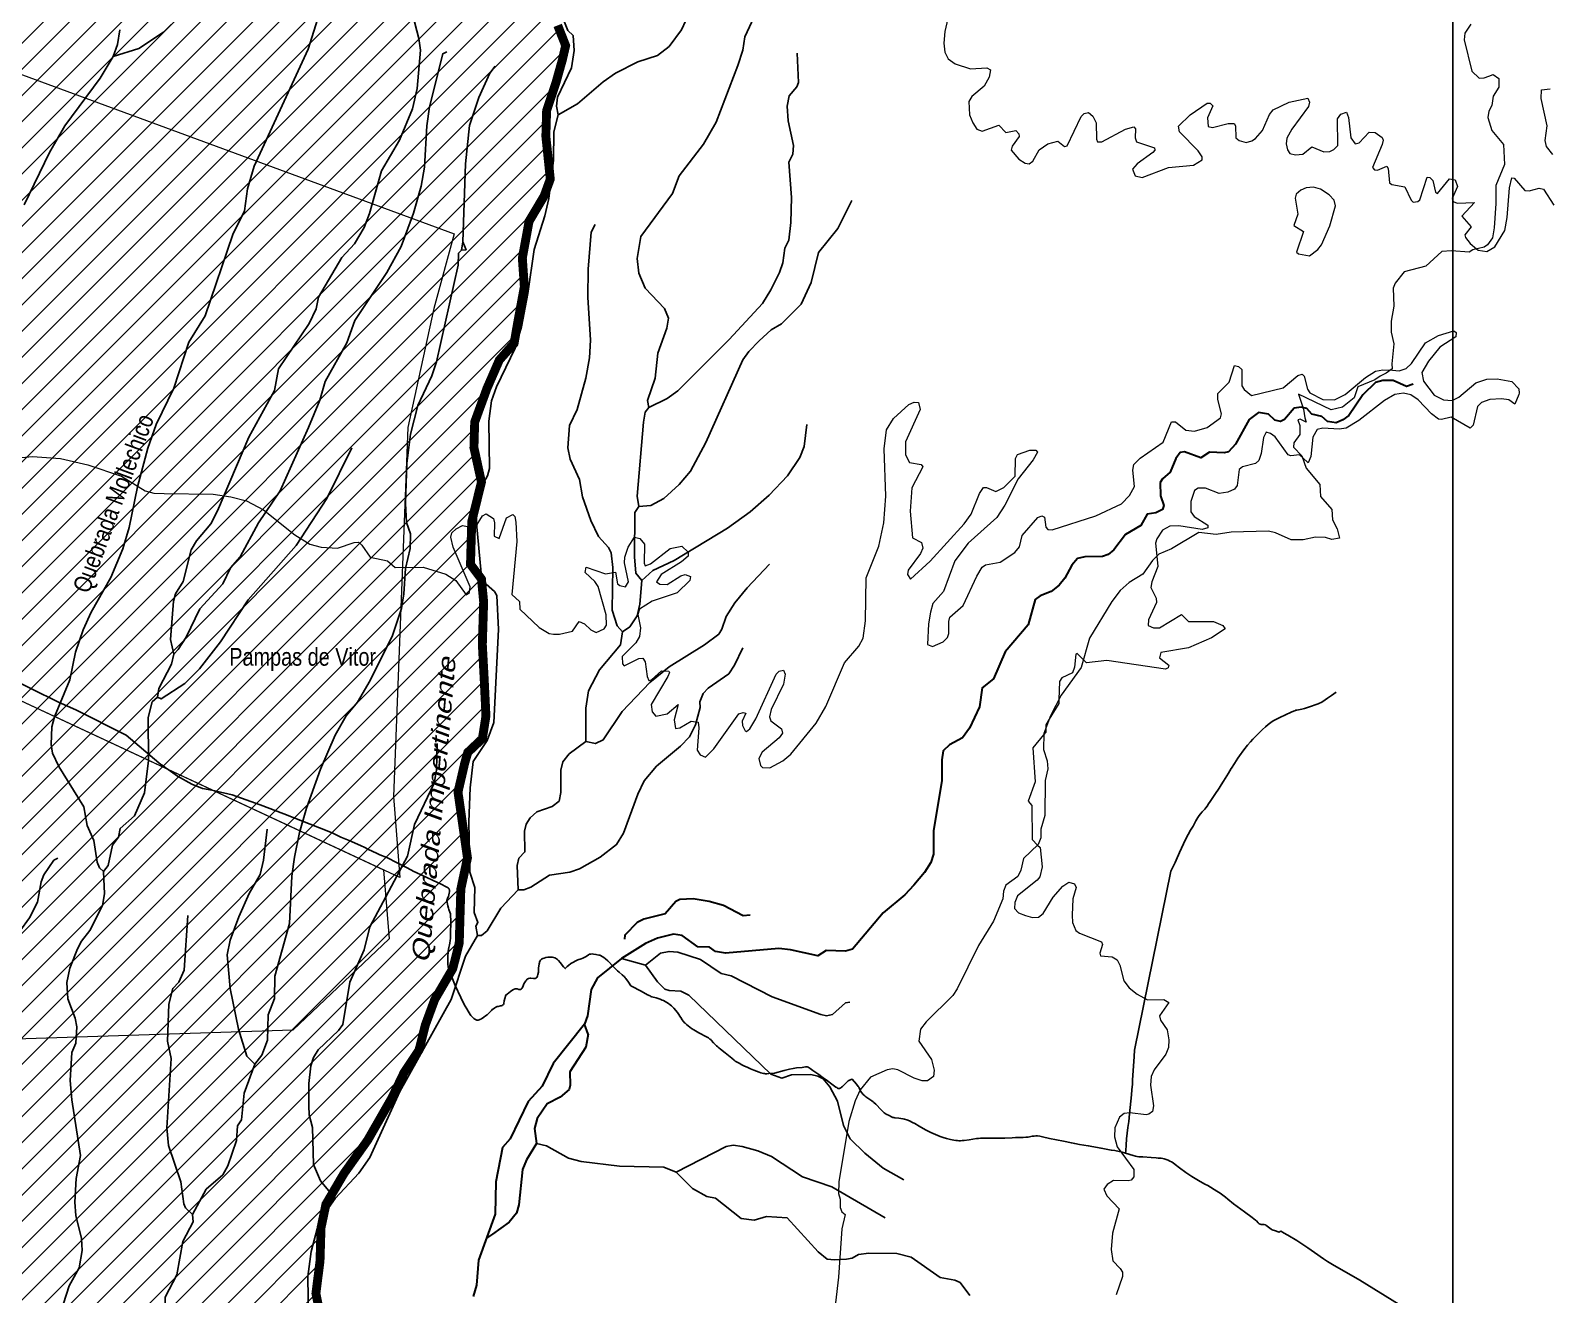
# Model space of a CAD drawing. Header units: feet. Extents: x -72 to 1107026, y -16 to 8357890.
# Drawn here: x 818417 to 844012, y 8171831 to 8193173 of the extents above; entities that cross this region are included whole.
import ezdxf

# ---------------------------------------------------------------- set-up
doc = ezdxf.new("R2010")
doc.units = ezdxf.units.FT
doc.header["$LTSCALE"] = 10
doc.header["$MEASUREMENT"] = 0
doc.layers.get('0').update_dxf_attribs({"linetype": 'CONTINUOUS'})
doc.layers.add('AUTODEMA-inf. cofopri-Rural-PSAD', color=190, linetype='CONTINUOUS')
doc.layers.add('VIA-ASFALTADA', color=1, linetype='CONTINUOUS')
for name, color, linetype, lineweight in [('CURVAS_PERU_500_PSAD-18', 23, 'CONTINUOUS', 5), ('digit-Peritaje_POLÍGONOS2', 7, 'CONTINUOUS', 5), ('Hidrografia-IGN-QUEBRADAS', 151, 'CONTINUOUS', 25), ('Hidrografia-IGN-RIOS', 162, 'CONTINUOUS', 30), ('INEI-DIS-AREQ', 252, 'CONTINUOUS', 9), ('Texto Toponimia IGN', 251, 'CONTINUOUS', 0)]:
    doc.layers.add(name, color=color, linetype=linetype, lineweight=lineweight)
doc.styles.add('ARIAL', font='arial.ttf')
doc.styles.add('SWILL721', font='swissi.ttf')

msp = doc.modelspace()

# ---------------------------------------------------------------- hatches: boundary and pattern name
at = {"layer": 'AUTODEMA-inf. cofopri-Rural-PSAD', "lineweight": 5}
h = msp.add_hatch(dxfattribs=at)
h.set_pattern_fill('ANSI31', color=256, scale=2500)
h.paths.add_polyline_path([(753238, 8156793), (753322, 8156780), (753238, 8156793), (761252, 8177664), (761485, 8177877), (761891, 8178033), (762006, 8178099), (762145, 8178160), (762278, 8178215), (762392, 8178274), (762497, 8178357), (762589, 8178469), (762675, 8178563), (762762, 8178662), (762856, 8178741), (762966, 8178847), (763062, 8178931), (763167, 8179043), (763215, 8179157), (763254, 8179284), (763292, 8179406), (763323, 8179543), (763341, 8179672), (763349, 8179797), (763400, 8179962), (763448, 8180102), (763499, 8180234), (763573, 8180363), (763635, 8180490), (763719, 8180589), (763826, 8180681), (763928, 8180774), (764019, 8180866), (764121, 8180950), (764228, 8181026), (764338, 8181097), (764444, 8181168), (764559, 8181213), (764712, 8181269), (764839, 8181335), (764956, 8181398), (765071, 8181451), (765175, 8181550), (765244, 8181660), (765315, 8181776), (765354, 8181893), (765389, 8182013), (765390, 8182140), (765377, 8182262), (765342, 8182396), (765286, 8182546), (765225, 8182684), (765197, 8182808), (765187, 8182943), (765170, 8183067), (765142, 8183205), (765114, 8183355), (765122, 8183484), (765143, 8183642), (765150, 8183779), (765168, 8183908), (765199, 8184028), (765243, 8184165), (765278, 8184310), (765332, 8184449), (765386, 8184576), (765432, 8184714), (765467, 8184853), (765513, 8184978), (765575, 8185115), (765661, 8185237), (765751, 8185338), (765852, 8185419), (765985, 8185503), (766099, 8185572), (766232, 8185655), (766299, 8185789), (767271, 8186800), (767271, 8186947), (767297, 8187069), (767333, 8187214), (767379, 8187334), (767466, 8187468), (767519, 8187582), (767578, 8187702), (767631, 8187831), (767690, 8187961), (767739, 8188095), (767779, 8188220), (767853, 8188349), (767930, 8188476), (768029, 8188550), (768144, 8188601), (768268, 8188621), (768396, 8188684), (768525, 8188666), (768648, 8188684), (768729, 8188803), (768760, 8188933), (768775, 8189055), (768816, 8189187), (768865, 8189314), (768913, 8189448), (768946, 8189596), (769010, 8189708), (769110, 8189804), (769242, 8189855), (769369, 8189839), (769435, 8190402), (769242, 8190676), (768955, 8190796), (768850, 8191044), (768727, 8191405), (768791, 8192051), (769355, 8193016), (769774, 8193584), (769715, 8193854), (770015, 8194180), (770358, 8194460), (770593, 8194855), (771149, 8195508), (771339, 8195882), (771620, 8196321), (772139, 8196529), (772271, 8196571), (772518, 8196829), (772893, 8197299), (773001, 8197468), (773083, 8197912), (773128, 8198271), (773053, 8198668), (772961, 8199048), (772784, 8199431), (772552, 8199747), (772403, 8199923), (772344, 8200269), (772420, 8200524), (772438, 8201124), (772378, 8201509), (772320, 8201525), (771949, 8202389), (771948, 8203291), (771835, 8204086), (771949, 8205175), (771912, 8205868), (771936, 8206678), (771927, 8207524), (771977, 8207815), (772140, 8208229), (772310, 8208881), (772199, 8209183), (771898, 8209610), (771718, 8210093), (771643, 8210618), (770734, 8212243), (770420, 8212760), (770332, 8213330), (770439, 8213909), (770573, 8214159), (770693, 8214428), (770826, 8214682), (770933, 8214964), (771027, 8215231), (771060, 8215528), (771028, 8215800), (771023, 8215945), (771008, 8216090), (770944, 8216217), (770904, 8216392), (770519, 8217145), (770239, 8217796), (770023, 8218086), (769663, 8218545), (769449, 8218924), (769225, 8219439), (769296, 8219810), (769534, 8220281), (769800, 8220721), (770123, 8220961), (770236, 8221108), (770301, 8221212), (770355, 8221316), (770388, 8221417), (770506, 8221516), (770614, 8221596), (770683, 8221720), (770695, 8221911), (770696, 8222074), (770699, 8222211), (770790, 8222424), (770811, 8222568), (770823, 8222774), (770781, 8222973), (770744, 8223095), (770724, 8223248), (770687, 8223365), (770609, 8223513), (770566, 8223607), (770536, 8223648), (770519, 8223803), (770420, 8224061), (770417, 8224114), (770411, 8224346), (770326, 8224585), (770246, 8224784), (770250, 8224878), (770152, 8225049), (770105, 8225286), (769944, 8225912), (769917, 8226101), (769939, 8226683), (769870, 8226978), (769847, 8227388), (769974, 8227697), (770102, 8227836), (770156, 8227935), (770134, 8228072), (770014, 8228391), (770087, 8228555), (770259, 8228867), (770494, 8228977), (770568, 8228972), (770670, 8228991), (770967, 8229392), (771170, 8229797), (771390, 8230281), (771541, 8230796), (771638, 8231110), (771649, 8231265), (771605, 8231522), (771627, 8231763), (771687, 8231964), (771722, 8232157), (771735, 8232337), (771693, 8232515), (771625, 8232625), (771600, 8233022), (771587, 8233284), (771570, 8233434), (771556, 8233673), (771538, 8233961), (771479, 8234294), (771495, 8234446), (771537, 8234647), (771589, 8234753), (771628, 8234908), (771626, 8235023), (771663, 8235221), (771705, 8235358), (771731, 8235452), (771806, 8235660), (771892, 8235916), (771915, 8235992), (771929, 8236129), (771913, 8236376), (771884, 8236602), (771862, 8236752), (771822, 8236938), (771796, 8237134), (771804, 8237182), (771883, 8237286), (771904, 8237405), (771913, 8237507), (771903, 8237629), (771894, 8237698), (771889, 8237802), (771827, 8237968), (771792, 8238039), (771813, 8238197), (771839, 8238311), (771838, 8238486), (771839, 8238639), (771824, 8238728), (771772, 8238886), (771717, 8239024), (771631, 8239192), (771615, 8239378), (771621, 8239502), (771614, 8239619), (771605, 8239731), (771569, 8239792), (771550, 8239932), (771551, 8240029), (771481, 8240238), (771522, 8240563), (771488, 8241022), (771468, 8241305), (820278, 8241691), (830577, 8202812), (830340, 8202672), (830000, 8202586), (829662, 8202548), (829318, 8202317), (829158, 8201793), (829053, 8201507), (828905, 8201367), (828322, 8201192), (827978, 8200961), (827919, 8200578), (827797, 8199716), (827643, 8199383), (827293, 8198961), (826996, 8198681), (826979, 8198104), (826868, 8197578), (826760, 8197196), (826743, 8196619), (826868, 8195942), (827189, 8195377), (827277, 8195085), (827159, 8194367), (827146, 8193935), (827234, 8193643), (827319, 8193256), (827453, 8192915), (827398, 8192676), (827291, 8192294), (827132, 8191818), (827119, 8191385), (827194, 8190661), (827090, 8190376), (826836, 8189950), (826722, 8189328), (826756, 8188846), (826641, 8188224), (826583, 8187889), (826334, 8187608), (826127, 8187133), (825918, 8186561), (825905, 8186129), (826032, 8185548), (825868, 8184879), (825858, 8184542), (825847, 8184158), (826032, 8183912), (826069, 8183526), (826047, 8182805), (826078, 8182227), (826108, 8181600), (826048, 8181217), (825801, 8180984), (825747, 8180793), (825636, 8180315), (825796, 8179204), (825684, 8178678), (825668, 8178149), (825657, 8177765), (825548, 8177335), (825244, 8176815), (825086, 8176386), (824977, 8175956), (824725, 8175579), (824520, 8175152), (824114, 8174443), (823712, 8173877), (823407, 8173357), (823324, 8172960), (823317, 8172729), (823307, 8172399), (823238, 8171852), (823314, 8171473), (823304, 8171154), (823327, 8170950), (823289, 8170632), (823310, 8170370), (823402, 8170016), (823586, 8169548), (823710, 8169280), (823662, 8168785), (823750, 8168195), (823303, 8168147), (822930, 8167996), (822690, 8167863), (822198, 8167624), (822071, 8167460), (821892, 8167381), (821672, 8167229), (821518, 8167084), (821383, 8166920), (821310, 8166661), (821229, 8166477), (821265, 8166226), (821329, 8166168), (821371, 8165998), (821374, 8165793), (821214, 8165770), (821034, 8165673), (820575, 8165630), (820470, 8165568), (820330, 8165544), (820169, 8165484), (819982, 8165480), (819805, 8165485), (819700, 8165414), (819649, 8165285), (819644, 8165108), (819667, 8164939), (819671, 8164762), (819732, 8164620), (819765, 8164469), (819741, 8164302), (819684, 8164248), (819479, 8164273), (819273, 8164260), (819038, 8164211), (818867, 8164134), (818823, 8164107), (818741, 8164036), (818708, 8164001), (818677, 8163932), (818710, 8163874), (818719, 8163764), (818731, 8163685), (818688, 8163660), (818637, 8163650), (818578, 8163656), (818522, 8163649), (818440, 8163596), (818419, 8163540), (818393, 8163433), (818298, 8163327), (818245, 8163363), (818164, 8163435), (818136, 8163489), (818129, 8163542), (818096, 8163606), (818046, 8163683), (817988, 8163732), (817894, 8163801), (817840, 8163741), (817832, 8163692), (817948, 8163198), (817963, 8163142), (817897, 8163112), (817789, 8163046), (817781, 8162998), (817730, 8162927), (817678, 8162897), (817592, 8162870), (817454, 8162902), (817393, 8162912), (817340, 8162910), (817312, 8162864), (817276, 8162829), (817252, 8162781), (817206, 8162736), (817116, 8162650), (817080, 8162604), (816998, 8162546), (816927, 8162529), (816831, 8162586), (816762, 8162655), (816699, 8162684), (816646, 8162707), (816575, 8162751), (816511, 8162744), (816411, 8162673), (816342, 8162595), (816313, 8162529), (816262, 8162412), (816108, 8162337), (816052, 8162315), (815981, 8162315), (815917, 8162285), (815807, 8162276), (815739, 8162310), (815638, 8162382), (815595, 8162443), (815534, 8162451), (815488, 8162492), (815433, 8162536), (815341, 8162496), (815286, 8162397), (815285, 8162290), (815182, 8162139), (815129, 8162124), (815020, 8162160), (814969, 8162143), (814915, 8162151), (814818, 8162129), (814661, 8162171), (814608, 8162204), (814465, 8162246), (814361, 8162265), (814167, 8162243), (813989, 8162194), (813856, 8162085), (813702, 8161985), (813124, 8161923), (812911, 8161706), (812856, 8161618), (812749, 8161540), (812492, 8161534), (812443, 8161524), (812367, 8161515), (812252, 8161510), (812150, 8161471), (812066, 8161443), (811936, 8161388), (811813, 8161338), (811757, 8161367), (811669, 8161438), (811510, 8161415), (811342, 8161337), (811245, 8161204), (811131, 8161124), (810849, 8161076), (810322, 8160943), (809995, 8160714), (809741, 8160678), (809493, 8160697), (809213, 8160705), (808932, 8160676), (808648, 8160621), (808530, 8160579), (808408, 8160546), (808227, 8160477), (808120, 8160465), (808005, 8160428), (807949, 8160451), (807748, 8160486), (807591, 8160502), (807337, 8160435), (807016, 8160247), (806896, 8160192), (806747, 8160074), (806681, 8160046), (806538, 8159999), (806377, 8159904), (806147, 8159906), (805415, 8159960), (805112, 8159977), (804565, 8160002), (804080, 8160025), (803956, 8160045), (803836, 8160005), (803684, 8159964), (803497, 8159761), (803367, 8159762), (803227, 8159787), (802920, 8159966), (802800, 8159994), (802680, 8160027), (802548, 8160058), (802424, 8160101), (802312, 8160152), (802195, 8160221), (802083, 8160290), (801956, 8160316), (801818, 8160295), (801688, 8160293), (801556, 8160247), (801423, 8160212), (801291, 8160159), (801159, 8160106), (800787, 8160136), (800463, 8160229), (800277, 8160263), (800072, 8160269), (799744, 8160251), (799483, 8160249), (799221, 8160248), (798949, 8160191), (798686, 8160152), (798410, 8160168), (798290, 8160204), (798148, 8160212), (798023, 8160253), (797876, 8160243), (797751, 8160192), (797611, 8160213), (797496, 8160274), (797323, 8160236), (797183, 8160081), (797053, 8159952), (796859, 8159878), (796714, 8159805), (796661, 8159693), (796625, 8159558), (796551, 8159432), (796413, 8159345), (796273, 8159351), (796136, 8159369), (796011, 8159432), (795892, 8159481), (795767, 8159545), (795647, 8159580), (795531, 8159639), (795391, 8159662), (795256, 8159634), (795083, 8159561), (794973, 8159508), (794881, 8159383), (794743, 8159228), (794634, 8159150), (794486, 8159150), (794377, 8159214), (794229, 8159227), (794087, 8159186), (793965, 8159158), (793830, 8159143), (793685, 8159172), (793580, 8159268), (793535, 8159388), (793533, 8159520), (793530, 8159657), (793548, 8159797), (793528, 8160067), (793457, 8160189), (793366, 8160285), (793249, 8160375), (793130, 8160431), (792862, 8160424), (792730, 8160378), (792470, 8160226), (792221, 8160229), (792150, 8160361), (792025, 8160394), (791895, 8160369), (791742, 8160344), (791615, 8160278), (791345, 8160296), (791121, 8160303), (791002, 8160353), (790927, 8160356), (790776, 8160295), (790573, 8160086), (790487, 8160014), (790335, 8159935), (790156, 8159875), (789933, 8159891), (789628, 8159994), (789403, 8160091), (789337, 8160215), (789139, 8160376), (788987, 8160391), (788855, 8160613), (788850, 8160750), (788898, 8160900), (788728, 8161037), (788593, 8161048), (788476, 8161094), (788331, 8161107), (788207, 8161079), (788072, 8161089), (787996, 8161188), (787900, 8161371), (787828, 8161534), (787714, 8161613), (787483, 8161754), (787368, 8161805), (787254, 8161881), (787122, 8161935), (787007, 8162011), (786888, 8162072), (786771, 8162121), (786667, 8162202), (786552, 8162248), (786425, 8162271), (786298, 8162223), (786203, 8162137), (786107, 8162061), (786051, 8162173), (786043, 8162338), (786150, 8162401), (786275, 8162485), (786339, 8162597), (786237, 8162665), (786110, 8162638), (785990, 8162577), (785868, 8162597), (785746, 8162615), (785622, 8162654), (785500, 8162672), (785362, 8162654), (785199, 8162603), (785082, 8162565), (784960, 8162540), (784835, 8162500), (784720, 8162436), (784596, 8162358), (784484, 8162277), (784379, 8162190), (784275, 8162114), (784160, 8162036), (784043, 8161954), (783938, 8161886), (783826, 8161812), (783699, 8161747), (783582, 8161693), (783449, 8161676), (783342, 8161607), (783271, 8161452), (783225, 8161328), (783179, 8161206), (783138, 8161082), (783097, 8160957), (783061, 8160830), (782974, 8160718), (782855, 8160675), (782725, 8160670), (782582, 8160648), (782463, 8160615), (782353, 8160549), (782259, 8160460), (782078, 8160260), (782029, 8160143), (781968, 8160031), (781907, 8159917), (781846, 8159810), (781751, 8159699), (781639, 8159610), (781573, 8159503), (781506, 8159396), (781422, 8159300), (781295, 8159285), (781170, 8159283), (781058, 8159227), (781035, 8159095), (780966, 8158947), (780910, 8158818), (780843, 8158678), (780719, 8158676), (780643, 8158773), (780548, 8158676), (780492, 8158534), (780489, 8158409), (780563, 8158292), (780456, 8158221), (780372, 8158130), (780275, 8158051), (780148, 8158062), (780033, 8158141), (779893, 8158142), (779769, 8158106), (779649, 8158042), (779555, 8157953), (779448, 8157872), (779391, 8157763), (779345, 8157649), (779294, 8157529), (779236, 8157415), (779123, 8157309), (778981, 8157250), (778859, 8157212), (778734, 8157164), (778607, 8157144), (778479, 8157144), (778332, 8157180), (778375, 8156898), (778164, 8156936), (778158, 8156802), (778130, 8156675), (778140, 8156545), (778112, 8156426), (778050, 8156319), (778063, 8156169), (777986, 8156065), (777961, 8155941), (777902, 8155786), (777843, 8155676), (777795, 8155562), (777705, 8155466), (777593, 8155359), (777509, 8155263), (777417, 8155159), (777305, 8155070), (777239, 8154938), (777216, 8154806), (777159, 8154686), (777093, 8154552), (777034, 8154440), (776983, 8154298), (776922, 8154161), (776873, 8154016), (776779, 8153937), (776659, 8153838), (776605, 8153711), (776592, 8153572), (776612, 8153434), (776630, 8153310), (776609, 8153183), (776586, 8153051), (776545, 8152921), (776515, 8152794), (776494, 8152637), (776486, 8152507), (776478, 8152344), (776437, 8152225), (776573, 8151681), (776106, 8151111), (775463, 8150015), (775273, 8149577), (775253, 8149427), (774951, 8149779), (774716, 8150004), (774511, 8150120), (774293, 8150189), (774009, 8150343), (773986, 8150653), (773898, 8150715), (773679, 8150366), (773524, 8150449), (773583, 8150865), (773302, 8151090), (773079, 8151190), (772903, 8151351), (772690, 8151485), (772613, 8151651), (772759, 8151759), (772737, 8151864), (772352, 8152136), (772085, 8152058), (771824, 8152119), (771653, 8152170), (771611, 8152333), (771212, 8152458), (770986, 8152496), (770745, 8152533), (770505, 8152618), (770212, 8152721), (769864, 8152789), (769676, 8152849), (769529, 8152895), (769298, 8152965), (769056, 8153020), (768826, 8153067), (768593, 8153122), (768350, 8153228), (768122, 8153296), (767859, 8153352), (767629, 8153412), (767406, 8153493), (767171, 8153558), (766938, 8153643), (766714, 8153723), (766443, 8153849), (766241, 8153940), (766040, 8153990), (765798, 8154065), (765568, 8154146), (765335, 8154198), (765105, 8154273), (764987, 8154344), (764570, 8154454), (764357, 8154514), (764080, 8154590), (763867, 8154638), (763662, 8154698), (763479, 8154729), (763070, 8154817), (762778, 8154929), (762461, 8154975), (762334, 8155019), (762093, 8155094), (761838, 8155171), (761596, 8155180), (761345, 8155237), (761116, 8155269), (760846, 8155361), (760587, 8155419), (760351, 8155487), (760119, 8155512), (759916, 8155493), (759629, 8155574), (759372, 8155594), (759166, 8155611), (758956, 8155664), (758687, 8155803), (758456, 8155889), (758210, 8155960), (757946, 8156005), (757689, 8156063), (757532, 8156107), (757276, 8156170), (757050, 8156236), (756864, 8156260), (756611, 8156328), (756385, 8156381), (756113, 8156398), (755975, 8156433), (755622, 8156463), (755391, 8156486), (755152, 8156526), (754896, 8156606), (754586, 8156660), (754380, 8156712), (754159, 8156752), (753964, 8156794), (753322, 8156780)])

# ---------------------------------------------------------------- linework, layer by layer
at = {"color": 1}
msp.add_lwpolyline([(842429, 8122447), (719447, 8122447), (719447, 8280092), (842429, 8280092)], close=True, dxfattribs=at)
msp.add_lwpolyline([(842429, 8122447), (719447, 8122447), (719447, 8280092), (842429, 8280092)], close=True, dxfattribs=at)
at = {"layer": 'AUTODEMA-inf. cofopri-Rural-PSAD', "linetype": 'Continuous', "const_width": 150}
msp.add_lwpolyline([(827319, 8193256), (827453, 8192915), (827398, 8192676), (827291, 8192294), (827132, 8191818), (827119, 8191385), (827194, 8190661), (827090, 8190376), (826836, 8189950), (826722, 8189328), (826756, 8188846), (826641, 8188224), (826583, 8187889), (826334, 8187608), (826127, 8187133), (825918, 8186561), (825905, 8186129), (826032, 8185548), (825868, 8184879), (825858, 8184542), (825847, 8184158), (826032, 8183912), (826069, 8183526), (826047, 8182805), (826078, 8182227), (826108, 8181600), (826048, 8181217), (825801, 8180984), (825747, 8180793), (825636, 8180315), (825796, 8179204), (825684, 8178678), (825668, 8178149), (825657, 8177765), (825548, 8177335), (825244, 8176815), (825086, 8176386), (824977, 8175956), (824725, 8175579), (824520, 8175152), (824114, 8174443), (823712, 8173877), (823407, 8173357), (823324, 8172960), (823317, 8172729), (823307, 8172399), (823238, 8171852), (823314, 8171473)], dxfattribs=at)
at = {"layer": 'CURVAS_PERU_500_PSAD-18'}
for points in [[(833903, 8193373), (833852, 8193154), (833838, 8192955), (833855, 8192806), (833907, 8192693), (834029, 8192608), (834289, 8192521), (834562, 8192539), (834623, 8192507), (834601, 8192385), (834520, 8192231), (834307, 8192058), (834259, 8191972), (834271, 8191749), (834324, 8191609), (834393, 8191505), (834483, 8191473), (834763, 8191574), (834883, 8191451), (835052, 8191481), (835103, 8191428), (835107, 8191380), (834989, 8191219), (834971, 8191149), (835100, 8190999), (835207, 8190933), (835279, 8190917), (835336, 8190963), (835447, 8191157), (835592, 8191255), (835759, 8191303), (835876, 8191212), (835919, 8191223), (836153, 8191719), (836207, 8191770), (836278, 8191788), (836351, 8191722), (836408, 8191611), (836412, 8191337), (836432, 8191293), (836503, 8191292), (836901, 8191502), (837044, 8191545), (837072, 8191511), (837066, 8191361), (837086, 8191291), (837393, 8191192), (837397, 8191148), (837366, 8191109), (837102, 8190919), (837020, 8190827), (837068, 8190717), (837187, 8190687), (837630, 8190855), (838052, 8190896), (838198, 8190988), (838197, 8191035), (838128, 8191139), (837814, 8191461), (837800, 8191556), (837992, 8191747), (838282, 8191943), (838331, 8191946), (838379, 8191899), (838288, 8191694), (838301, 8191547), (838371, 8191530), (838636, 8191601), (838735, 8191601), (838758, 8191559), (838763, 8191360), (838819, 8191312), (838940, 8191282), (839036, 8191306), (839096, 8191349), (839213, 8191480), (839334, 8191753), (839397, 8191830), (839665, 8191961), (839982, 8192027), (840010, 8191960), (839994, 8191888), (839713, 8191506), (839627, 8191354), (839615, 8191255), (839636, 8191157), (839678, 8191096), (839773, 8191069), (839897, 8191082), (840047, 8191208), (840252, 8191120), (840350, 8191127), (840417, 8191162), (840486, 8191231), (840481, 8191679), (840540, 8191757), (840631, 8191794), (840669, 8191704), (840708, 8191357), (840779, 8191256), (840845, 8191274), (841017, 8191452), (841115, 8191449), (841238, 8191364), (841253, 8191318), (841236, 8191245), (841072, 8190856), (841105, 8190820), (841154, 8190814), (841313, 8190882), (841339, 8190842), (841357, 8190596), (841399, 8190570), (841618, 8190531), (841725, 8190307), (841761, 8190274), (841835, 8190284), (841873, 8190314), (841993, 8190695), (842038, 8190689), (842090, 8190636), (842135, 8190442), (842169, 8190416), (842373, 8190667), (842465, 8190648), (842509, 8190534), (842416, 8190332), (842432, 8190286), (842499, 8190257), (842796, 8190266), (842578, 8190037), (842740, 8189854), (842632, 8189722), (842644, 8189675), (842719, 8189576), (842830, 8189484)], [(844115, 8191079), (844007, 8191214), (843987, 8191311), (844018, 8191558), (843920, 8192023), (843924, 8192170), (844069, 8192185)], [(842830, 8189484), (842854, 8189464), (843002, 8189442), (843135, 8189516), (843303, 8189792), (843345, 8190013), (843383, 8190512), (843425, 8190681), (843465, 8190677), (843644, 8190470), (843717, 8190464), (843886, 8190509), (843957, 8190490), (844132, 8190220)], [(841407, 8187434), (841522, 8187428), (841641, 8187462), (841730, 8187549), (841968, 8187899), (842184, 8188022), (842447, 8188102), (842482, 8188072), (842476, 8188001), (842208, 8187822), (842018, 8187589), (841907, 8187395), (841933, 8187250), (842115, 8187014), (842270, 8186934), (842418, 8186924), (842529, 8186980), (842814, 8187223), (843004, 8187282), (843179, 8187288), (843424, 8187246), (843542, 8187121), (843549, 8187047), (843540, 8187027)], [(820679, 8185352), (821506, 8185345), (821802, 8185300), (822068, 8185230), (822355, 8185080), (822881, 8184657), (823136, 8184500), (823328, 8184447), (823602, 8184431), (823884, 8184529), (823958, 8184531), (824015, 8184484), (824154, 8184279), (824445, 8184219), (824577, 8184105), (825050, 8184110), (825431, 8183993), (825599, 8183886), (825776, 8183645), (825829, 8183685), (825841, 8183782), (825557, 8184448), (825513, 8184617), (825533, 8184688), (825604, 8184758), (825713, 8184816), (825883, 8184779), (825931, 8184789), (826047, 8184980), (826110, 8185011), (826233, 8184930), (826251, 8184858), (826244, 8184634), (826329, 8184594), (826456, 8184942), (826563, 8184999), (826595, 8184967), (826615, 8184869), (826631, 8184545), (826547, 8183650), (826672, 8183534), (826677, 8183402), (827005, 8183094), (827176, 8182992), (827250, 8182978), (827349, 8182980), (827568, 8183033), (827683, 8183192), (827771, 8183157), (827879, 8183053), (827966, 8183009), (828101, 8183070), (828143, 8183131), (828135, 8183305), (828001, 8183786), (827946, 8183869), (827782, 8184021), (827802, 8184114), (828128, 8183996), (828294, 8184026), (828330, 8183832), (828369, 8183801), (828464, 8183782), (828515, 8183866), (828447, 8184182), (828450, 8184282), (828507, 8184447), (828613, 8184615), (828708, 8184597), (828786, 8184501), (828776, 8184178), (828793, 8184133), (828884, 8184168), (829218, 8184429), (829412, 8184464), (829521, 8184366), (829522, 8184296), (829408, 8184199), (829068, 8183989), (828989, 8183865), (829045, 8183824), (829169, 8183817), (829398, 8183965), (829469, 8183988), (829562, 8183956), (829552, 8183885), (829338, 8183678), (828912, 8183536), (828702, 8183404), (828674, 8183310), (828718, 8183089), (828698, 8182942), (828636, 8182834), (828408, 8182605), (828411, 8182482), (828443, 8182447), (828686, 8182570), (828758, 8182578), (828795, 8182515), (828828, 8182267), (828859, 8182200), (828905, 8182210), (829073, 8182359), (829195, 8182354), (829208, 8182334), (829179, 8182264), (828899, 8181792), (828912, 8181670), (828974, 8181595), (829166, 8181634), (829354, 8181793), (829284, 8181533), (829309, 8181387), (829379, 8181402), (829573, 8181514), (829692, 8181495), (829703, 8181397), (829671, 8181024), (829724, 8180942), (829815, 8180906), (829955, 8181046), (830379, 8181633), (830449, 8181659), (830493, 8181647), (830432, 8181510), (830439, 8181436), (830481, 8181346), (830503, 8181337), (830562, 8181382), (830665, 8181552), (831007, 8182303), (831058, 8182356), (831131, 8182371), (831157, 8182307), (831129, 8182135), (830924, 8181707), (830892, 8181587), (830918, 8181519), (831096, 8181383), (831114, 8181312), (831055, 8181233), (830771, 8180988), (830712, 8180881), (830742, 8180761), (830778, 8180728), (830902, 8180725), (831120, 8180844), (831254, 8180957), (831682, 8181477), (831843, 8181760), (832159, 8182494), (832400, 8182780), (832473, 8182910), (832517, 8183206), (832523, 8183934), (832737, 8184468), (832825, 8184858), (832857, 8185307), (832832, 8186106), (832870, 8186429), (832985, 8186620), (833244, 8186855), (833336, 8186894), (833408, 8186889), (833439, 8186771), (833188, 8186229), (833190, 8186006), (833259, 8185877), (833455, 8185844), (833480, 8185805), (833298, 8185452), (833270, 8185054), (833310, 8184606), (833461, 8184527), (833483, 8184433), (833441, 8184343), (833232, 8184063), (833223, 8183990), (833276, 8183911), (833607, 8184214), (834178, 8184844), (834298, 8185004), (834436, 8185352), (834506, 8185455), (834554, 8185457), (834714, 8185390), (834848, 8185456), (835041, 8185649), (835047, 8185945), (835079, 8186011), (835290, 8186084), (835389, 8186088), (835416, 8186055), (835343, 8185925), (835090, 8185605), (834868, 8185157), (834733, 8184947), (834249, 8184514), (834021, 8184218), (833833, 8183703), (833653, 8183497), (833612, 8183353), (833576, 8183156), (833560, 8182807), (833646, 8182772), (833827, 8182853), (833897, 8182923), (833922, 8182993), (833919, 8183193), (833938, 8183265), (834161, 8183462), (834391, 8183961), (834483, 8184109), (834542, 8184153), (834787, 8184194), (835037, 8184358), (835114, 8184455), (835159, 8184648), (835422, 8184949), (835489, 8184976), (835533, 8184956), (835559, 8184784), (835593, 8184749), (835666, 8184742), (836404, 8184979), (836834, 8185179), (836973, 8185321), (837055, 8185475), (837025, 8185747), (837046, 8185843), (837151, 8185949), (837540, 8186219), (837682, 8186563), (837749, 8186567), (837921, 8186424), (838069, 8186406), (838283, 8186469), (838505, 8186630), (838525, 8186700), (838460, 8186941), (838459, 8187040), (838650, 8187234), (838741, 8187515), (838813, 8187499), (838865, 8187447), (838865, 8187174), (838905, 8187111), (839030, 8187008), (839563, 8187141), (839814, 8187345), (839883, 8187369), (839917, 8187335), (839975, 8187118), (840015, 8187055), (840236, 8186941), (840433, 8186933), (840608, 8187028), (840954, 8187315), (841125, 8187419), (841247, 8187441), (841407, 8187434)], [(812651, 8187100), (812826, 8186989), (813261, 8186883), (813782, 8186458), (814148, 8186384), (814447, 8186364), (815597, 8186376), (815996, 8186355), (816231, 8186275), (816692, 8185976), (817056, 8185894), (817481, 8185892), (818452, 8185980), (818925, 8185946), (819387, 8185840), (819956, 8185649), (820357, 8185399), (820502, 8185359), (820679, 8185352)], [(843540, 8187027), (843472, 8186865), (843375, 8186936), (843252, 8186953), (843053, 8186940), (842911, 8186893), (842842, 8186823), (842769, 8186507), (842719, 8186455), (842402, 8186645), (842234, 8186602), (842185, 8186610), (842067, 8186702), (841843, 8186937), (841720, 8187022), (841598, 8187047), (841451, 8187025), (841277, 8186927), (840843, 8186588), (840629, 8186460), (840507, 8186439), (840232, 8186458), (840137, 8186433), (840066, 8186305), (840033, 8185982), (839986, 8185874), (839894, 8185958)], [(839894, 8185958), (839842, 8186005), (839693, 8185988), (839647, 8186006), (839430, 8186310), (839349, 8186369), (839278, 8186388), (839233, 8186302), (839192, 8186030), (839151, 8185913), (839096, 8185863), (838879, 8185805), (838820, 8185760), (838788, 8185489), (838745, 8185429), (838633, 8185375), (838486, 8185352), (838256, 8185445), (838131, 8185444), (838068, 8185408), (838004, 8185220), (838005, 8185046), (838062, 8184966), (838294, 8184819), (838290, 8184775), (838198, 8184747), (837803, 8184808), (837653, 8184805), (837525, 8184733), (837429, 8184588), (837409, 8184516), (837432, 8184299)], [(837432, 8184299), (837451, 8184120), (837348, 8183866), (837331, 8183768), (837419, 8183589), (837428, 8183516), (837292, 8183222), (837287, 8183127), (837377, 8183087), (837476, 8183089), (837846, 8183314), (837965, 8183194), (838387, 8183195), (838548, 8183128), (838584, 8183071), (838355, 8182919), (837966, 8182750), (837500, 8182670), (837477, 8182579), (837636, 8182459), (837621, 8182414), (837578, 8182391), (836588, 8182535), (836242, 8182497), (836193, 8182548)], [(836193, 8182548), (836087, 8182655), (836067, 8182645), (836043, 8182422), (836011, 8182328), (835831, 8182243), (835788, 8182184), (835778, 8181878)], [(835778, 8181878), (835776, 8181811), (835615, 8181545)], [(835558, 8181397), (835560, 8181326), (835521, 8181280)], [(835615, 8181545), (835557, 8181449), (835558, 8181397)], [(835521, 8181280), (835337, 8181059), (835377, 8180486), (835258, 8180161), (835322, 8180091), (835327, 8179517), (835420, 8179419)], [(835420, 8179419), (835460, 8179377), (835499, 8179055), (835457, 8178886), (835410, 8178828), (835078, 8178566), (835034, 8178450), (835031, 8178350), (835099, 8178279), (835215, 8178232), (835335, 8178198), (835433, 8178202), (835511, 8178263), (835680, 8178540), (835845, 8178728), (835948, 8178795), (836042, 8178768), (836073, 8178704), (836015, 8178513), (836001, 8178239), (836009, 8178114), (836066, 8177977), (836126, 8177933), (836496, 8177785), (836513, 8177740), (836470, 8177596), (836480, 8177550), (836677, 8177533), (836761, 8177482), (836808, 8177395), (836873, 8177129), (836966, 8177012), (837101, 8176901), (837277, 8176807), (837551, 8176812), (837632, 8176761), (837479, 8176538), (837494, 8176467), (837607, 8176304), (837633, 8176131), (837626, 8176006), (837583, 8175890), (837389, 8175629), (837336, 8175516), (837325, 8175367), (837375, 8175021), (837356, 8174925), (837298, 8174878), (837249, 8174869), (836976, 8174900), (836878, 8174887), (836799, 8174828), (836721, 8174645), (836715, 8174496), (836763, 8174328), (837042, 8173945), (837042, 8173823), (836996, 8173765), (836947, 8173755), (836698, 8173756), (836592, 8173692), (836536, 8173611), (836586, 8173500), (836795, 8173280), (836686, 8172869), (836659, 8172596), (836691, 8172400), (836813, 8172275), (836852, 8172212), (836853, 8172138), (836747, 8171831)]]:
    msp.add_lwpolyline(points, dxfattribs=at)
msp.add_lwpolyline([(840011, 8189368), (840152, 8189472), (840211, 8189552), (840352, 8189872), (840449, 8190208), (840424, 8190304), (840340, 8190395), (840195, 8190493), (840076, 8190528), (839952, 8190516), (839860, 8190476), (839786, 8190410), (839767, 8190338), (839809, 8190067), (839747, 8189879), (839909, 8189779), (839787, 8189430), (839823, 8189398)], close=True, dxfattribs=at)
at = {"layer": 'digit-Peritaje_POLÍGONOS2'}
for points in [[(812152, 8193779), (818283, 8192424), (825572, 8189735), (825231, 8188476), (824788, 8186468), (824550, 8180240), (824654, 8178873), (805340, 8187874), (805626, 8188217), (806174, 8188593), (806452, 8189034), (807533, 8190295), (807544, 8191139), (810002, 8192622)], [(814807, 8183462), (824376, 8179003), (824473, 8177836), (822850, 8176298), (817821, 8176134), (817466, 8171884), (815720, 8172084), (810143, 8174871), (814020, 8183631), (814194, 8183359)]]:
    msp.add_lwpolyline(points, close=True, dxfattribs=at)
at = {"layer": 'Hidrografia-IGN-QUEBRADAS'}
for p, q in [((825716, 8189604), (825696, 8189462)), ((828398, 8177505), (828799, 8177394))]:
    msp.add_line(p, q, dxfattribs=at)
for points in [[(827384, 8195393), (827398, 8194618), (827294, 8194207), (827272, 8193884), (827323, 8193639), (827434, 8193308), (827490, 8193168), (827579, 8193083), (827599, 8192834), (827553, 8192539), (827318, 8192042), (827299, 8191894), (827327, 8191748)], [(830655, 8195148), (830269, 8194724), (829893, 8193962), (829553, 8193499), (829411, 8193180), (829201, 8192901), (829003, 8192750), (828671, 8192641), (828292, 8192450), (828088, 8192305), (827651, 8191931), (827327, 8191748)], [(823266, 8193356), (823105, 8192856), (822197, 8190880), (822082, 8190498), (822035, 8190127), (821835, 8189724), (821371, 8188351), (821092, 8187909), (820842, 8187134), (820540, 8186519), (820400, 8186118), (820225, 8185466), (820088, 8184780), (819978, 8184422), (819777, 8183937), (819445, 8183349), (819309, 8183054), (819180, 8182676), (819084, 8182211), (818827, 8181587), (818782, 8181418), (818767, 8181119), (818789, 8180971), (818900, 8180747), (819320, 8180067), (819374, 8179748), (819491, 8179500), (819545, 8179130), (819584, 8179038), (819652, 8178972)], [(824868, 8193445), (824977, 8193034), (825004, 8192837), (824949, 8192190), (824869, 8191849), (824649, 8191319), (824344, 8190804), (824142, 8190082), (824055, 8189847), (823890, 8189568), (823674, 8189338), (823284, 8188668), (823243, 8188474), (823122, 8188227), (822607, 8187460), (822539, 8187093), (822104, 8186307), (821576, 8185064), (821463, 8184841), (821221, 8184555), (821135, 8184403), (820996, 8183872), (820866, 8183659), (820832, 8183539), (820786, 8182890), (820839, 8182645)], [(830710, 8193558), (830476, 8193061), (830446, 8192839), (830362, 8192577), (829993, 8191621), (829781, 8191253), (829369, 8190718), (829254, 8190416), (828724, 8189690), (828660, 8189322), (828691, 8189076), (828798, 8188823), (829123, 8188477), (829187, 8188317), (829162, 8188145), (829009, 8187722), (828964, 8187300), (828834, 8186922), (828859, 8186807)], [(819928, 8193179), (819888, 8192933), (819813, 8192730), (820251, 8192867), (820667, 8193144), (820797, 8193269)], [(819813, 8192730), (819599, 8192364), (819001, 8191563), (818739, 8191108), (818316, 8190230)], [(825445, 8192811), (825380, 8192778), (825157, 8191881), (825110, 8191559), (825070, 8190861), (825016, 8190541), (824884, 8190084), (824674, 8189522), (824436, 8189083), (823894, 8188273), (823759, 8187897), (823393, 8187243), (823303, 8186931), (823114, 8186468), (822632, 8185397), (822266, 8184860), (821959, 8184287), (821794, 8184100), (821667, 8183829), (821276, 8183410), (821046, 8182932), (820915, 8182719), (820839, 8182645)], [(826266, 8192567), (826171, 8192451), (825988, 8192040), (825833, 8191566), (825763, 8190920), (825716, 8189604)], [(831360, 8192789), (831381, 8192290), (831353, 8192221), (831228, 8192066), (831194, 8191895), (831211, 8191646), (831298, 8191231), (831286, 8191082), (831219, 8190950), (831266, 8190352), (831252, 8189927), (831218, 8189629), (831150, 8189497), (831121, 8189249), (831061, 8189085), (830919, 8188793), (830773, 8188560), (830215, 8187953), (829347, 8187088), (829164, 8186958), (828859, 8186807)], [(827327, 8191748), (827256, 8191457), (827246, 8190982), (827167, 8190337), (827104, 8190044), (826920, 8189473), (826817, 8188730), (826709, 8188166), (826602, 8187807), (826284, 8187155), (826200, 8186920), (826158, 8186573), (826166, 8185774), (826136, 8185653), (825974, 8185372), (825946, 8185251), (825948, 8184853), (826026, 8184008), (826068, 8183864), (826254, 8183698), (826294, 8183635), (826320, 8183061), (826239, 8181489), (826130, 8181184), (825893, 8180833), (825839, 8180387), (825820, 8179812), (825834, 8178962), (825923, 8178704), (825910, 8178280), (825971, 8178116), (825938, 8178051), (825965, 8177892)], [(832285, 8190299), (832050, 8189829), (831720, 8189423), (831596, 8188915), (831429, 8188553), (831096, 8188216), (830924, 8188115), (830718, 8187933), (830546, 8187752), (830446, 8187609), (829821, 8186218), (829563, 8185732), (829369, 8185504), (829111, 8185268), (828890, 8185153), (828690, 8185135)], [(827949, 8189898), (827882, 8189766), (827835, 8189142), (827828, 8188668), (827871, 8187944), (827856, 8187644), (827793, 8187300), (827648, 8186770), (827517, 8186501), (827489, 8186128), (827528, 8185933), (827686, 8185593), (827736, 8185298), (827879, 8184898), (828009, 8184628), (828178, 8184446), (828219, 8184355), (828252, 8184108), (828240, 8183384), (828320, 8183122), (828415, 8183021)], [(825716, 8189604), (825772, 8189470), (825696, 8189462)], [(825696, 8189462), (825646, 8189409), (825639, 8189210), (825273, 8187576), (825193, 8187339), (824959, 8186842), (824835, 8186358), (824775, 8185862), (824748, 8185187), (824769, 8184863), (824832, 8184675), (824831, 8184425), (824751, 8184086), (824724, 8183662), (824681, 8183416), (824533, 8182958), (824151, 8182199), (823941, 8181830), (823746, 8181602), (823563, 8181274), (823317, 8180700), (823080, 8180042), (822962, 8179633), (822875, 8179217), (822833, 8178895), (822794, 8178097), (822544, 8177207), (822539, 8176833), (822433, 8176554), (822421, 8176130), (822327, 8175873), (822206, 8175722)], [(828859, 8186807), (828797, 8186728), (828769, 8186556), (828663, 8185310), (828690, 8185135)], [(831523, 8186521), (831481, 8186148), (831406, 8185964), (831197, 8185653), (830889, 8185325), (830568, 8185047), (830184, 8184767), (829286, 8184224), (828923, 8184056), (828738, 8183884)], [(823842, 8186125), (823422, 8185273), (822904, 8184477), (822094, 8183560), (821628, 8182849), (821274, 8182396), (821028, 8182148), (820627, 8181887), (820566, 8181919)], [(828690, 8185135), (828623, 8185032), (828613, 8184283), (828635, 8184009), (828738, 8183884)], [(830892, 8184163), (830515, 8183762), (830311, 8183509), (830162, 8183278), (830091, 8183065), (830037, 8182982), (829797, 8182802), (829203, 8182431), (828875, 8182162), (828408, 8181675), (828089, 8181199), (827956, 8181134), (827796, 8181170)], [(828738, 8183884), (828705, 8183485), (828663, 8183290), (828536, 8183105), (828415, 8183021)], [(828415, 8183021), (828378, 8182801), (828025, 8182380), (827840, 8182026), (827793, 8181731), (827796, 8181170)], [(820839, 8182645), (820798, 8182475), (820586, 8182061), (820566, 8181919)], [(830443, 8182750), (830305, 8182456), (830208, 8182311), (829859, 8182070), (829776, 8181978), (829719, 8181840), (829721, 8181740), (829644, 8181450), (829545, 8181249), (829389, 8181087), (828985, 8180752), (828778, 8180503), (828670, 8180278), (828429, 8179621), (828314, 8179428), (828037, 8179216), (827688, 8179022), (827523, 8178963), (827178, 8178910), (826864, 8178710), (826748, 8178663), (826652, 8178666)], [(820566, 8181919), (820474, 8181836), (820404, 8181571), (820411, 8180848), (820347, 8180303), (820175, 8179915), (819934, 8179701), (819905, 8179555), (819802, 8179416), (819731, 8179074), (819652, 8178972)], [(825283, 8181136), (825275, 8180686), (825233, 8180466), (824903, 8179766), (824782, 8179231), (824147, 8178041), (824050, 8177653), (823810, 8177104), (823690, 8176390), (823620, 8176288), (823275, 8175962), (823198, 8175834), (823150, 8175692), (823119, 8175394), (823119, 8175019), (823126, 8174869), (823183, 8174652), (823199, 8174028), (823314, 8173753), (823565, 8173457)], [(827796, 8181170), (827513, 8180963), (827405, 8180828), (827371, 8180683), (827373, 8180308), (827341, 8180163), (827223, 8180073), (826965, 8179982), (826856, 8179880), (826788, 8179775), (826760, 8179654), (826765, 8179305), (826664, 8179200), (826636, 8179078), (826652, 8178666)], [(822416, 8179688), (822352, 8179167), (822299, 8178923), (822109, 8178601), (821939, 8178211), (821792, 8177813), (821741, 8177569), (821789, 8176997), (821929, 8176311), (822071, 8175858), (822206, 8175722)], [(818881, 8179198), (818815, 8179165), (818647, 8178917), (818603, 8178800), (818539, 8178458), (818402, 8178191), (818242, 8177968), (818097, 8177830), (817871, 8177674), (817294, 8177379), (817092, 8177193), (816850, 8176907), (816721, 8176665), (816652, 8176297), (816377, 8175709), (816155, 8175318), (815943, 8175040), (815437, 8174593), (815242, 8174366), (815117, 8174122), (814913, 8173505), (814805, 8173280), (814540, 8173053), (814366, 8172940)], [(819652, 8178972), (819671, 8178598), (819634, 8178402), (819421, 8177978), (819282, 8177801), (819214, 8177668), (819086, 8177343), (819034, 8177099), (819048, 8176825), (819173, 8176499), (819201, 8176352), (819184, 8176078), (819116, 8175918), (819092, 8175444), (819118, 8175120), (819262, 8174181), (819189, 8173790), (819169, 8173390), (819188, 8173167), (819281, 8172778), (819291, 8172578), (819243, 8172283), (819072, 8171979), (818928, 8171527)], [(826652, 8178666), (826360, 8178358), (826127, 8177974), (826033, 8177893), (825965, 8177892)], [(821076, 8178234), (821015, 8177311), (820925, 8177106), (820820, 8177001), (820753, 8176735), (820735, 8176111), (820794, 8175820), (820720, 8174648), (820747, 8174349), (820957, 8173735), (821007, 8173364), (821037, 8173296), (821157, 8173185)], [(825965, 8177892), (825765, 8177546), (825518, 8176812), (824657, 8175261), (824147, 8174147), (823963, 8173880), (823565, 8173457)], [(832251, 8176770), (832177, 8176759), (831955, 8176560), (831858, 8176538), (831761, 8176559), (830940, 8176860), (830249, 8177212), (830080, 8177253), (829727, 8177488), (829349, 8177615), (829199, 8177626), (829053, 8177598), (828799, 8177394)], [(828799, 8177394), (829003, 8177110), (829128, 8176987), (829198, 8176963), (829398, 8176954), (829531, 8176888), (830914, 8175551), (831101, 8175484), (831265, 8175542), (831590, 8175546), (831712, 8175521), (831799, 8175472), (831913, 8175340), (832041, 8175097), (832144, 8174685), (832254, 8174462), (832505, 8174218), (832815, 8173965), (833162, 8173770)], [(822206, 8175722), (822024, 8175230), (821979, 8174783), (821913, 8174680), (821900, 8174432), (821753, 8174007), (821668, 8173855), (821387, 8173610), (821157, 8173185)], [(826959, 8174385), (827129, 8174344), (827499, 8174137), (827716, 8174078), (828361, 8174000), (829111, 8173983), (829316, 8173899)], [(829316, 8173899), (830161, 8174333), (830283, 8174354), (830432, 8174335), (830696, 8174259), (830926, 8174161), (831449, 8173820), (831946, 8173653), (832844, 8173128)], [(834277, 8171820), (834111, 8172037), (834020, 8172077), (833776, 8172122), (833286, 8172467), (833045, 8172526), (832570, 8172533), (832396, 8172510), (832290, 8172447), (832192, 8172431), (831992, 8172417), (831869, 8172433), (831713, 8172557), (831191, 8173129), (830844, 8173152), (830634, 8173087), (830413, 8173119), (829982, 8173458), (829836, 8173488), (829595, 8173621), (829316, 8173899)], [(823565, 8173457), (823349, 8173150), (823260, 8172944), (823156, 8172558), (823104, 8172137), (823112, 8171413), (823158, 8171355), (823371, 8171225), (823393, 8171182), (823361, 8171089), (823158, 8170804), (823121, 8170609), (823141, 8170385), (823258, 8170111), (823241, 8169412), (823329, 8169126)], [(821157, 8173185), (821166, 8173063), (820994, 8172731), (820893, 8172165), (820694, 8171791), (820693, 8171593), (820641, 8171314), (820465, 8171003), (820315, 8170628), (820253, 8170360), (820204, 8169938), (820184, 8169138), (820138, 8168868), (820009, 8168516), (819888, 8168269), (819858, 8168229), (819707, 8168147), (819640, 8167959), (819488, 8167796), (819435, 8167175), (819305, 8167054)]]:
    msp.add_lwpolyline(points, dxfattribs=at)
at = {"layer": 'Hidrografia-IGN-RIOS'}
for p, q in [((827832, 8176231), (827772, 8176395)), ((826221, 8172853), (826116, 8172786))]:
    msp.add_line(p, q, dxfattribs=at)
for points in [[(841760, 8187202), (841645, 8187159), (841419, 8187261), (841244, 8187264), (841125, 8187229), (840911, 8187021), (840672, 8186670), (840572, 8186596), (840456, 8186550), (840310, 8186570), (840216, 8186653), (840047, 8186695), (839964, 8186787), (839869, 8186814), (839748, 8186793), (839587, 8186603), (839521, 8186571), (839425, 8186594), (839318, 8186696), (839148, 8186721), (838992, 8186601), (838759, 8186188), (838642, 8186060), (838569, 8186042), (838320, 8186052), (838177, 8185958), (837896, 8186058), (837824, 8186047), (837752, 8185946), (837659, 8185714), (837526, 8185603), (837490, 8185538), (837492, 8185314), (837552, 8185150), (837526, 8185084), (837415, 8185026), (837268, 8185005), (837159, 8184812), (836901, 8184661), (836704, 8184403), (836609, 8184323), (836514, 8184294), (836214, 8184287), (836094, 8184256), (835995, 8184145), (835880, 8183923), (835783, 8183809), (835646, 8183701), (835460, 8183627), (835380, 8183568), (835262, 8183139), (834873, 8182683), (834676, 8182225), (834481, 8182073), (834439, 8181753), (834268, 8181392), (834150, 8181231), (833930, 8181114), (833825, 8181009), (833801, 8180861), (833801, 8180503), (833660, 8179665), (833660, 8179266), (833615, 8179124), (833508, 8178955), (833331, 8178744), (833176, 8178582), (832814, 8178274), (832296, 8177666), (832178, 8177630), (831853, 8177642), (831711, 8177550), (831248, 8177653), (831049, 8177673), (830154, 8177593), (829983, 8177626), (829880, 8177695), (829682, 8177703), (829419, 8177893), (829273, 8177914), (829006, 8177848), (828800, 8177759), (828398, 8177505), (827990, 8177177), (827882, 8176981), (827820, 8176536), (827772, 8176395), (827242, 8175731), (827056, 8175349), (826821, 8175092), (826515, 8174463), (826385, 8174313), (826272, 8173738), (826261, 8173189), (825982, 8172414), (825948, 8171991), (825892, 8171800)], [(830570, 8178236), (830447, 8178227), (830115, 8178401), (829874, 8178467), (829603, 8178511), (829379, 8178502), (829314, 8178466), (829132, 8178262), (828771, 8178167), (828660, 8178111), (828450, 8177898), (828444, 8177830)], [(827832, 8176231), (827795, 8176010), (827525, 8175591), (827532, 8175367), (827511, 8175296), (827360, 8175167), (827140, 8175051), (826972, 8174804), (826927, 8174636), (826959, 8174385)], [(826959, 8174385), (826792, 8174106), (826725, 8173945), (826663, 8173349), (826626, 8173205), (826497, 8173053), (826221, 8172853)]]:
    msp.add_lwpolyline(points, dxfattribs=at)
at = {"layer": 'INEI-DIS-AREQ'}
msp.add_lwpolyline([(842733, 8193278), (842632, 8193127), (842620, 8193015), (842749, 8192484), (842874, 8192368), (842956, 8192372), (843035, 8192401), (843109, 8192428), (843204, 8192360), (843204, 8192215), (843107, 8192062), (843085, 8191902), (843035, 8191811), (843016, 8191702), (843088, 8191480), (843282, 8191246), (843301, 8190910), (843152, 8190554), (843156, 8190248), (843127, 8189840), (843098, 8189671), (843012, 8189554), (842955, 8189514), (842767, 8189469), (842706, 8189430), (842403, 8189453), (842241, 8189437), (841970, 8189194), (841607, 8189096), (841453, 8188906), (841422, 8188821), (841433, 8188516), (841388, 8188262), (841388, 8188078), (841433, 8187881), (841399, 8187541), (841405, 8187460), (841301, 8187388), (841204, 8187333), (841110, 8187274), (840827, 8187158), (840762, 8186967), (840567, 8186813), (840374, 8186766), (839821, 8187031), (839907, 8186780), (839932, 8186631), (839954, 8186560), (839849, 8186607), (839809, 8186596), (839848, 8186502), (839846, 8186349), (839746, 8186211), (839741, 8186138), (839882, 8185993), (839952, 8185781), (840182, 8185509), (840192, 8185306), (840383, 8185083), (840399, 8184911), (840476, 8184757), (840516, 8184602), (840386, 8184576), (840281, 8184612), (840108, 8184617), (839901, 8184571), (839699, 8184571), (839432, 8184693), (839314, 8184720), (838684, 8184702), (838433, 8184663), (838141, 8184695), (837679, 8184418), (837465, 8184333), (837359, 8184223), (837193, 8183991), (836966, 8183855), (836815, 8183718), (836674, 8183531), (836297, 8182915), (836156, 8182419), (835815, 8181950), (835637, 8181604), (835522, 8181301), (835519, 8181035), (835580, 8180840), (835590, 8180708), (835546, 8180511), (835540, 8179920), (835473, 8179687), (835472, 8179544), (835430, 8179429), (835179, 8179194), (835136, 8178994), (835088, 8178892), (834884, 8178746), (834845, 8178642), (834832, 8178514), (834676, 8178138), (834419, 8177727), (834064, 8176995), (833987, 8176879), (833536, 8176437), (833445, 8176314), (833417, 8176112), (833627, 8175803), (833672, 8175623), (833663, 8175514), (833563, 8175441), (833472, 8175439), (833338, 8175483), (833059, 8175628), (832978, 8175642), (832879, 8175626), (832601, 8175500), (832425, 8175290), (832340, 8175105), (832234, 8174756), (832062, 8173734), (832059, 8173540), (832088, 8173445), (832089, 8173303), (832114, 8173231), (832169, 8173182), (832117, 8172943), (832057, 8172129), (831890, 8170680)], dxfattribs=at)
at = {"layer": 'VIA-ASFALTADA'}
for points in [[(817518, 8182507), (818892, 8181832), (819184, 8181701), (820034, 8181278), (820587, 8180810), (820622, 8180782), (820641, 8180769), (820657, 8180757), (820696, 8180731), (820742, 8180696), (820901, 8180586), (821141, 8180446), (821326, 8180377), (821481, 8180347), (821825, 8180267), (822299, 8180097), (822699, 8179947), (823457, 8179652), (823522, 8179620), (823600, 8179583), (823661, 8179556), (823799, 8179498), (823991, 8179412), (824064, 8179378), (824112, 8179354), (824201, 8179310), (824263, 8179281), (824319, 8179257), (824434, 8179210), (824607, 8179121), (824780, 8179037), (824893, 8178976), (824930, 8178956), (825026, 8178913), (825289, 8178789), (825364, 8178752), (825425, 8178719), (825461, 8178702), (825475, 8178694), (825481, 8178689), (825487, 8178680), (825489, 8178673), (825491, 8178665), (825491, 8178654), (825490, 8178633), (825486, 8178607), (825473, 8178553), (825467, 8178533), (825448, 8178485), (825467, 8178397), (825477, 8178353), (825484, 8178333), (825501, 8178285), (825507, 8178262), (825510, 8178244), (825512, 8178224), (825515, 8178154), (825512, 8177902), (825510, 8177842), (825506, 8177807), (825499, 8177765), (825494, 8177739), (825481, 8177689), (825477, 8177666), (825472, 8177624), (825467, 8177534), (825464, 8177483), (825464, 8177444), (825466, 8177417), (825471, 8177357), (825474, 8177336), (825477, 8177322), (825485, 8177296), (825497, 8177265), (825541, 8177160), (825591, 8177048), (825682, 8176849), (825718, 8176773), (825756, 8176701), (825783, 8176654), (825805, 8176618), (825843, 8176561), (825854, 8176546), (825866, 8176533), (825905, 8176495), (825922, 8176481), (825940, 8176469), (825948, 8176466), (825955, 8176464), (825966, 8176463), (825979, 8176465), (825992, 8176469), (826005, 8176475), (826030, 8176490), (826070, 8176517), (826100, 8176537), (826126, 8176557), (826156, 8176583), (826169, 8176596), (826199, 8176629), (826214, 8176644), (826233, 8176658), (826256, 8176673), (826277, 8176685), (826296, 8176693), (826314, 8176698), (826352, 8176704), (826367, 8176708), (826383, 8176713), (826394, 8176721), (826403, 8176731), (826407, 8176739), (826410, 8176747), (826418, 8176791), (826428, 8176829), (826441, 8176889), (826464, 8176904), (826520, 8176946), (826545, 8176964), (826573, 8176980), (826599, 8176992), (826611, 8176995), (826623, 8176994), (826636, 8176992), (826665, 8176985), (826681, 8176983), (826689, 8176983), (826703, 8176990), (826712, 8176999), (826720, 8177011), (826728, 8177027), (826750, 8177078), (826781, 8177128), (826790, 8177141), (826798, 8177151), (826806, 8177159), (826815, 8177165), (826828, 8177170), (826846, 8177172), (826865, 8177172), (826911, 8177167), (826929, 8177168), (826940, 8177170), (826948, 8177172), (826954, 8177176), (826960, 8177181), (826965, 8177187), (826970, 8177195), (826978, 8177212), (826984, 8177234), (826994, 8177274), (826995, 8177289), (826993, 8177325), (826993, 8177340), (827006, 8177417), (827009, 8177433), (827013, 8177449), (827021, 8177467), (827027, 8177477), (827032, 8177483), (827038, 8177488), (827044, 8177492), (827067, 8177503), (827092, 8177513), (827120, 8177522), (827150, 8177527), (827176, 8177530), (827202, 8177531), (827227, 8177529), (827249, 8177525), (827268, 8177519), (827282, 8177511), (827298, 8177501), (827314, 8177488), (827331, 8177472), (827360, 8177439), (827419, 8177365), (827446, 8177335), (827481, 8177372), (827499, 8177388), (827543, 8177420), (827584, 8177446), (827615, 8177463), (827615, 8177463), (827637, 8177473), (827659, 8177482), (827714, 8177499), (827744, 8177512), (827800, 8177542), (827838, 8177569), (827854, 8177577), (827865, 8177580), (827879, 8177581), (827900, 8177582), (827921, 8177581), (827963, 8177575), (828016, 8177563), (828028, 8177560), (828042, 8177554), (828069, 8177540), (828099, 8177521), (828128, 8177499), (828163, 8177467), (828268, 8177359), (828330, 8177298), (828354, 8177275), (828406, 8177231), (828447, 8177194), (828459, 8177182), (828470, 8177168), (828512, 8177105), (828556, 8177045), (828563, 8177037), (828728, 8176952), (828836, 8176894), (828877, 8176874), (828893, 8176866), (828907, 8176861), (828979, 8176841), (829048, 8176818), (829081, 8176805), (829106, 8176794), (829133, 8176780), (829161, 8176763), (829189, 8176745), (829216, 8176726), (829239, 8176707), (829258, 8176688), (829278, 8176666), (829340, 8176592), (829364, 8176561), (829383, 8176534), (829407, 8176492), (829416, 8176477), (829444, 8176441), (829456, 8176428), (829468, 8176415), (829495, 8176390), (829522, 8176367), (829550, 8176344), (829577, 8176325), (829617, 8176299), (829701, 8176253), (829829, 8176184), (829862, 8176165), (829889, 8176146), (829901, 8176137), (829911, 8176126), (829950, 8176084), (829998, 8176034), (830020, 8176013), (830038, 8175998), (830066, 8175975), (830147, 8175914), (830258, 8175821), (830300, 8175788), (830317, 8175775), (830335, 8175764), (830382, 8175737), (830429, 8175712), (830473, 8175691), (830519, 8175669), (830571, 8175646), (830632, 8175621), (830722, 8175587), (830748, 8175578), (830771, 8175571), (830791, 8175566), (830809, 8175563), (830826, 8175561), (830847, 8175561), (830883, 8175562), (830981, 8175570), (831140, 8175613), (831230, 8175635), (831295, 8175649), (831324, 8175654), (831351, 8175658), (831447, 8175668), (831499, 8175676), (831517, 8175677), (831531, 8175675), (831547, 8175670), (831565, 8175660), (831579, 8175649), (831625, 8175613), (831726, 8175547), (831802, 8175494), (831872, 8175443), (831947, 8175382), (832011, 8175336), (832028, 8175326), (832041, 8175319), (832055, 8175314), (832065, 8175312), (832075, 8175313), (832088, 8175317), (832100, 8175324), (832112, 8175332), (832126, 8175345), (832159, 8175377), (832177, 8175394), (832208, 8175427), (832224, 8175441), (832234, 8175447), (832245, 8175451), (832292, 8175467), (832360, 8175387), (832392, 8175347), (832400, 8175335), (832406, 8175325), (832422, 8175285), (832422, 8175284), (832430, 8175269), (832451, 8175240), (832477, 8175211), (832501, 8175188), (832522, 8175171), (832624, 8175102), (832643, 8175087), (832657, 8175076), (832687, 8175047), (832776, 8174953), (832810, 8174919), (832827, 8174902), (832844, 8174889), (832864, 8174877), (832916, 8174853), (832953, 8174832), (832964, 8174827), (832975, 8174823), (832990, 8174820), (833007, 8174817), (833079, 8174810), (833145, 8174801), (833174, 8174795), (833211, 8174782), (833258, 8174763), (833310, 8174739), (833347, 8174719), (833423, 8174675), (833526, 8174614), (833582, 8174584), (833617, 8174567), (833655, 8174550), (833772, 8174501), (833825, 8174482), (833883, 8174466), (833951, 8174451), (834007, 8174440), (834039, 8174434), (834066, 8174431), (834090, 8174430), (834117, 8174430), (834144, 8174432), (834177, 8174436), (834263, 8174447), (834388, 8174466), (834421, 8174469), (834457, 8174472), (834505, 8174473), (834604, 8174474), (834866, 8174472), (834988, 8174481), (835048, 8174484), (835177, 8174486), (835222, 8174488), (835258, 8174492), (835330, 8174505), (835359, 8174509), (835389, 8174511), (835419, 8174510), (835457, 8174505), (835501, 8174497), (835619, 8174470), (835857, 8174421), (835989, 8174393), (836045, 8174382), (836125, 8174368), (836273, 8174346), (836491, 8174302), (836663, 8174273), (836722, 8174262), (836848, 8174234), (836901, 8174221), (837032, 8174179), (837070, 8174169), (837099, 8174162), (837126, 8174159), (837198, 8174157), (837336, 8174145), (837420, 8174141), (837455, 8174138), (837503, 8174133), (837533, 8174128), (837556, 8174122), (837588, 8174112), (837622, 8174099), (837652, 8174085), (837678, 8174071), (837706, 8174054), (837740, 8174030), (837815, 8173974), (837924, 8173894), (838024, 8173824), (838136, 8173759), (838243, 8173699), (838290, 8173672), (838442, 8173581), (838475, 8173560), (838500, 8173544), (838591, 8173475), (838633, 8173442), (838727, 8173366), (838914, 8173231), (839043, 8173133), (839099, 8173087), (839112, 8173075), (839143, 8173042), (839160, 8173027), (839195, 8173014), (839240, 8173017), (839268, 8173008), (839273, 8173004), (839341, 8172953), (839360, 8172939), (839381, 8172927), (839397, 8172920), (839417, 8172912), (839494, 8172887), (839512, 8172900), (839523, 8172901), (839538, 8172896), (839554, 8172888), (839621, 8172849), (839645, 8172834), (839794, 8172743), (839978, 8172624), (840095, 8172545), (840245, 8172436), (840277, 8172414), (840310, 8172393), (840398, 8172341), (840861, 8172075), (841522, 8171666)], [(836901, 8174221), (836906, 8174265), (836914, 8174354), (836920, 8174463), (836931, 8174557), (836944, 8174654), (836960, 8174754), (836971, 8174886), (836993, 8175095), (837006, 8175202), (837012, 8175291), (837020, 8175383), (837023, 8175451), (837049, 8175849), (837055, 8175956), (837670, 8178982), (837700, 8179047), (837739, 8179125), (837758, 8179165), (837816, 8179294), (837881, 8179442), (837920, 8179527), (838002, 8179674), (838043, 8179740), (838091, 8179831), (838125, 8179887), (838147, 8179919), (838167, 8179946), (838196, 8179980), (838240, 8180029), (838258, 8180050), (838280, 8180078), (838306, 8180115), (838333, 8180155), (838366, 8180208), (838409, 8180273), (838482, 8180383), (838515, 8180437), (838557, 8180499), (838641, 8180634), (838689, 8180711), (838694, 8180721), (838745, 8180796), (838801, 8180888), (838827, 8180925), (838902, 8181026), (838964, 8181107), (839010, 8181163), (839052, 8181210), (839171, 8181328), (839216, 8181372), (839265, 8181417), (839309, 8181453), (839354, 8181488), (839397, 8181516), (839430, 8181535), (839506, 8181573), (839604, 8181617), (839701, 8181664), (839737, 8181680), (839762, 8181689), (839779, 8181695), (839797, 8181700), (839879, 8181714), (839926, 8181726), (840040, 8181763), (840102, 8181785), (840102, 8181785), (840154, 8181803), (840179, 8181813), (840203, 8181825), (840233, 8181844), (840311, 8181900), (840382, 8181946), (840459, 8182002)]]:
    msp.add_lwpolyline(points, dxfattribs=at)

# ---------------------------------------------------------------- texts
at = {"layer": 'Hidrografia-IGN-QUEBRADAS', "style": 'ARIAL', "oblique": 15, "width": 1.2}
msp.add_text('Quebrada Impertinente', height=300, rotation=84.9769, dxfattribs=at).set_placement((825148, 8177421))
at = {"layer": 'Texto Toponimia IGN', "style": 'SWILL721', "width": 0.8}
msp.add_text('Quebrada Mollechico', height=300, rotation=69.6074, dxfattribs=at).set_placement((819406, 8183652))
msp.add_text('Pampas de Vitor', height=300, dxfattribs=at).set_placement((821775, 8182448))

doc.saveas('drawing.dxf')
